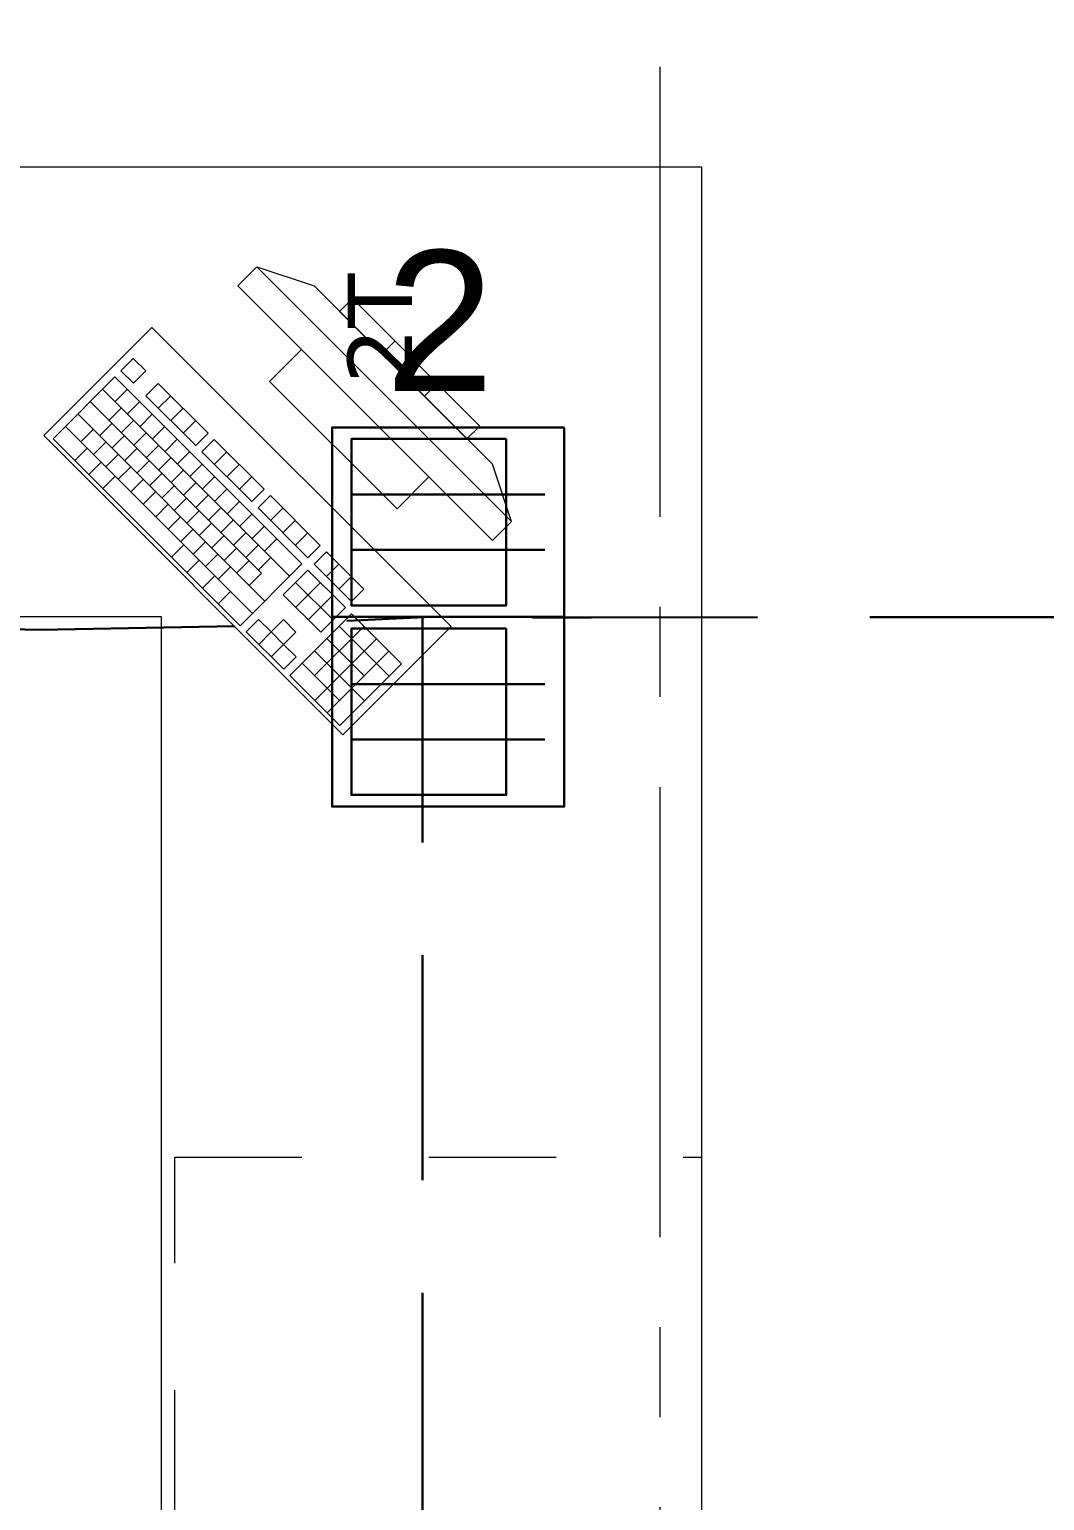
# Model space of a CAD drawing. Header units: inches. Extents: x -19 to 5698, y -728 to 92.
# Drawn here: x 408.342 to 409.47, y 15.018 to 16.653 of the extents above; entities that cross this region are included whole.
import ezdxf

# ---------------------------------------------------------------- set-up
doc = ezdxf.new("R2010")
doc.units = ezdxf.units.IN
doc.header["$MEASUREMENT"] = 0
for name, pattern in [('HIDDEN', [0.375, 0.25, -0.125]), ('Punto & Raya', [0.65, 0.5, -0.075, 0, -0.075]), ('Rayas', [0.282222, 0.141111, -0.141111])]:
    doc.linetypes.add(name, pattern=pattern)
doc.layers.get('0').update_dxf_attribs({"color": 61})
doc.layers.add('00 conduct tomacorr', color=120, linetype='HIDDEN', lineweight=30)
doc.layers.add('00 IE LUZ EMERGENCIA', color=253, linetype='Continuous', lineweight=0)
doc.layers.add('Interior - Mobiliario', color=7, linetype='Continuous')
doc.layers.add('Marcador - Secciones', color=7, linetype='Continuous')
doc.styles.add('Annotative', font='arial.ttf')

# ---------------------------------------------------------------- blocks, each defined once
blk = doc.blocks.new('CAJA POP UP 6 MODULOS')
at = {"layer": '00 conduct tomacorr', "linetype": 'Continuous'}
for p, q in [((-0.095, -0.165), (-0.095, -0.0151)), ((-0.052, -0.165), (-0.052, -0.0151)), ((0.052, -0.165), (0.052, -0.0151)), ((0.095, -0.165), (0.095, -0.0151)), ((0, -0.165), (0, -0.18))]:
    blk.add_line(p, q, dxfattribs=at)
for points in [[(-0.147, 0), (0.147, 0), (0.147, -0.18), (-0.147, -0.18)], [(0, 0), (0.147, 0), (0.147, -0.18), (0, -0.18)]]:
    blk.add_lwpolyline(points, close=True, dxfattribs=at)
for points in [[(-0.138, -0.045), (-0.009, -0.045), (-0.009, -0.165), (-0.138, -0.165), (-0.138, -0.045)], [(0.009, -0.045), (0.138, -0.045), (0.138, -0.165), (0.009, -0.165), (0.009, -0.045)]]:
    blk.add_lwpolyline(points, dxfattribs=at)
at = {"color": 1, "insert": (-0.1807, -0.168), "char_height": 0.05, "attachment_point": 1, "rotation": 180}
blk.add_mtext_dynamic_manual_height_columns('{\\fVerdana|b0|i0|c0|p34;2T}', width=0.000481, gutter_width=0.1561, heights=[0], dxfattribs=at)

msp = doc.modelspace()

# ---------------------------------------------------------------- linework, layer by layer
at = {"layer": '00 conduct tomacorr'}
msp.add_line((408.779, 15.9994), (408.779, 8.9162), dxfattribs=at)
for centre, radius, start, end in [((408.3382, 23.1254), 7.1396, 245.77949, 273.62054), ((410.7455, -2219.5688), 2235.569, 89.9735881, 90.0503998)]:
    msp.add_arc(centre, radius, start, end, dxfattribs=at)
at = {"layer": 'Interior - Mobiliario', "color": 175, "linetype": 'Continuous', "lineweight": 13}
for p, q in [((408.5951, 16.3889), (408.5739, 16.3677)), ((408.8779, 16.1061), (408.5951, 16.3889)), ((408.5951, 16.3889), (408.6587, 16.3677)), ((408.5739, 16.3677), (408.8567, 16.0849)), ((408.6587, 16.3677), (408.8567, 16.1697)), ((408.7012, 16.3536), (408.687, 16.3394)), ((408.8426, 16.2121), (408.7012, 16.3536)), ((408.687, 16.3394), (408.8284, 16.198)), ((408.6446, 16.297), (408.6092, 16.2616)), ((408.786, 16.1556), (408.6446, 16.297)), ((408.7342, 16.2923), (408.7483, 16.3064)), ((408.4577, 16.2872), (408.444, 16.2735)), ((408.4716, 16.2733), (408.4577, 16.2872)), ((408.4371, 16.2666), (408.3686, 16.198)), ((408.6449, 16.0589), (408.4371, 16.2666)), ((408.444, 16.2735), (408.4578, 16.2596)), ((408.4578, 16.2596), (408.4716, 16.2733)), ((408.6092, 16.2616), (408.7507, 16.1202)), ((408.4234, 16.2529), (408.6311, 16.0452)), ((408.4373, 16.239), (408.451, 16.2528)), ((408.4854, 16.2595), (408.4717, 16.2458)), ((408.4717, 16.2458), (408.5271, 16.1904)), ((408.5408, 16.2041), (408.4854, 16.2595)), ((408.4855, 16.2319), (408.4993, 16.2456)), ((408.7813, 16.2451), (408.7955, 16.2593)), ((408.4097, 16.2392), (408.6001, 16.0488)), ((408.4305, 16.2184), (408.4442, 16.2321)), ((408.4511, 16.2252), (408.4648, 16.2389)), ((408.4994, 16.2181), (408.5131, 16.2318)), ((408.3823, 16.2117), (408.59, 16.004)), ((408.396, 16.2255), (408.6037, 16.0177)), ((408.4202, 16.2012), (408.4339, 16.2149)), ((408.4443, 16.2046), (408.458, 16.2183)), ((408.465, 16.2113), (408.4787, 16.2251)), ((408.4788, 16.1975), (408.4925, 16.2112)), ((408.5132, 16.2042), (408.527, 16.2179)), ((408.8284, 16.198), (408.8426, 16.2121)), ((408.3686, 16.198), (408.5763, 15.9903)), ((408.3996, 16.1944), (408.4133, 16.2081)), ((408.4341, 16.1874), (408.4478, 16.2011)), ((408.4582, 16.1907), (408.4719, 16.2044)), ((408.4927, 16.1836), (408.5064, 16.1974)), ((408.5271, 16.1904), (408.5408, 16.2041)), ((408.5477, 16.1972), (408.534, 16.1834)), ((408.6031, 16.1418), (408.5477, 16.1972)), ((408.3928, 16.1738), (408.4065, 16.1875)), ((408.4134, 16.1806), (408.4272, 16.1943)), ((408.4273, 16.1667), (408.441, 16.1805)), ((408.4479, 16.1735), (408.4616, 16.1872)), ((408.472, 16.1769), (408.4857, 16.1906)), ((408.5065, 16.1698), (408.5202, 16.1835)), ((408.534, 16.1834), (408.5894, 16.1281)), ((408.5479, 16.1696), (408.5616, 16.1833)), ((408.4084, 16.1582), (408.4221, 16.1719)), ((408.4411, 16.1529), (408.4549, 16.1666)), ((408.4618, 16.1597), (408.4755, 16.1734)), ((408.4859, 16.163), (408.4996, 16.1767)), ((408.4997, 16.1492), (408.5134, 16.1629)), ((408.5204, 16.156), (408.5341, 16.1697)), ((408.5617, 16.1558), (408.5754, 16.1695)), ((408.8779, 16.1061), (408.8567, 16.1697)), ((408.424, 16.1426), (408.4377, 16.1564)), ((408.455, 16.139), (408.4687, 16.1528)), ((408.4756, 16.1458), (408.4893, 16.1595)), ((408.5136, 16.1353), (408.5273, 16.149)), ((408.5342, 16.1421), (408.5479, 16.1558)), ((408.5756, 16.1419), (408.5893, 16.1556)), ((408.7507, 16.1202), (408.786, 16.1556)), ((408.4688, 16.1252), (408.4825, 16.1389)), ((408.4895, 16.132), (408.5032, 16.1457)), ((408.5033, 16.1181), (408.517, 16.1319)), ((408.5274, 16.1215), (408.5411, 16.1352)), ((408.5481, 16.1283), (408.5618, 16.142)), ((408.5894, 16.1281), (408.6031, 16.1418)), ((408.61, 16.1348), (408.5963, 16.1211)), ((408.6654, 16.0795), (408.61, 16.1348)), ((408.4827, 16.1113), (408.4964, 16.1251)), ((408.5172, 16.1043), (408.5309, 16.118)), ((408.5413, 16.1076), (408.555, 16.1213)), ((408.5619, 16.1144), (408.5756, 16.1281)), ((408.5758, 16.1006), (408.5895, 16.1143)), ((408.5963, 16.1211), (408.6517, 16.0657)), ((408.6102, 16.1073), (408.6239, 16.121)), ((408.4965, 16.0975), (408.5102, 16.1112)), ((408.5104, 16.0837), (408.5241, 16.0974)), ((408.531, 16.0904), (408.5447, 16.1042)), ((408.5551, 16.0938), (408.5688, 16.1075)), ((408.5896, 16.0867), (408.6033, 16.1004)), ((408.624, 16.0934), (408.6377, 16.1072)), ((408.8567, 16.0849), (408.8779, 16.1061)), ((408.5242, 16.0698), (408.5379, 16.0835)), ((408.5449, 16.0766), (408.5586, 16.0903)), ((408.569, 16.0799), (408.5827, 16.0936)), ((408.6034, 16.0729), (408.6172, 16.0866)), ((408.6379, 16.0796), (408.6516, 16.0933)), ((408.5001, 16.0665), (408.5138, 16.0802)), ((408.5381, 16.056), (408.5518, 16.0697)), ((408.5587, 16.0627), (408.5724, 16.0765)), ((408.5828, 16.0661), (408.5965, 16.0798)), ((408.5967, 16.0522), (408.6104, 16.0659)), ((408.6517, 16.0657), (408.6654, 16.0795)), ((408.6723, 16.0725), (408.6586, 16.0588)), ((408.7139, 16.031), (408.6723, 16.0725)), ((408.5174, 16.0492), (408.5311, 16.0629)), ((408.5519, 16.0421), (408.5656, 16.0558)), ((408.5726, 16.0489), (408.5863, 16.0626)), ((408.5763, 15.9903), (408.6449, 16.0589)), ((408.5864, 16.0351), (408.6001, 16.0488)), ((408.6518, 16.052), (408.6244, 16.0245)), ((408.6933, 16.0104), (408.6518, 16.052)), ((408.6586, 16.0588), (408.7002, 16.0173)), ((408.6725, 16.045), (408.6862, 16.0587)), ((408.5347, 16.0319), (408.5485, 16.0456)), ((408.6381, 16.0382), (408.6796, 15.9967)), ((408.6382, 16.0107), (408.6656, 16.0381)), ((408.6863, 16.0311), (408.7, 16.0448)), ((408.5521, 16.0146), (408.5658, 16.0283)), ((408.6244, 16.0245), (408.6659, 15.983)), ((408.652, 15.9968), (408.6795, 16.0243)), ((408.7002, 16.0173), (408.7139, 16.031)), ((408.7002, 16.0035), (408.6317, 15.9349)), ((408.6659, 15.983), (408.6933, 16.0104)), ((408.7556, 15.9481), (408.7002, 16.0035)), ((408.5969, 15.9971), (408.5832, 15.9834)), ((408.5832, 15.9834), (408.6248, 15.9419)), ((408.6108, 15.9833), (408.5969, 15.9971)), ((408.5971, 15.9695), (408.6108, 15.9833)), ((408.6245, 15.997), (408.6108, 15.9833)), ((408.6108, 15.9833), (408.6246, 15.9694)), ((408.6383, 15.9831), (408.6245, 15.997)), ((408.6246, 15.9694), (408.6383, 15.9831)), ((408.6592, 15.9348), (408.7141, 15.9896)), ((408.6865, 15.9898), (408.7419, 15.9344)), ((408.6109, 15.9557), (408.6246, 15.9694)), ((408.6385, 15.9556), (408.6246, 15.9694)), ((408.6594, 15.9072), (408.7279, 15.9758)), ((408.6728, 15.9761), (408.7144, 15.9345)), ((408.6248, 15.9419), (408.6385, 15.9556)), ((408.6591, 15.9624), (408.7145, 15.907)), ((408.6732, 15.8934), (408.7418, 15.962)), ((408.6317, 15.9349), (408.6871, 15.8795)), ((408.6454, 15.9486), (408.6869, 15.9071)), ((408.6871, 15.8795), (408.7556, 15.9481))]:
    msp.add_line(p, q, dxfattribs=at)
at = {"layer": 'Interior - Mobiliario', "color": 175, "linetype": 'Rayas', "lineweight": 13}
for p, q in [((408.504, 15), (408.504, 15.4)), ((408.504, 15.4), (409.089, 15.4))]:
    msp.add_line(p, q, dxfattribs=at)
at = {"layer": 'Interior - Mobiliario', "color": 175, "linetype": 'Continuous', "lineweight": 13, "flags": 128}
for points in [[(409.089, 16.5), (409.089, 15), (408.489, 15), (408.489, 16), (407.789, 16), (407.789, 16.5)], [(408.4784, 16.3217), (408.3582, 16.2015), (408.6906, 15.8692), (408.8108, 15.9894)]]:
    msp.add_lwpolyline(points, close=True, dxfattribs=at)
at = {"layer": 'Marcador - Secciones', "color": 251, "linetype": 'Punto & Raya', "lineweight": 13, "true_color": 0x636466}
msp.add_line((409.0425, 46.2111), (409.0425, 0.8878), dxfattribs=at)

# ---------------------------------------------------------------- block references
at = {"layer": '00 conduct tomacorr', "xscale": 1.432830642179531, "yscale": 1.432830642179531, "zscale": 1.432830642179531, "rotation": 269.9999999999999}
msp.add_blockref('CAJA POP UP 6 MODULOS', (408.9365, 16), dxfattribs=at)

# ---------------------------------------------------------------- texts
at = {"layer": '00 IE LUZ EMERGENCIA', "style": 'Annotative'}
msp.add_attdef('2', (408.7375, 16.2509, 0), '', height=0.1562, dxfattribs=at)

doc.saveas('drawing.dxf')
